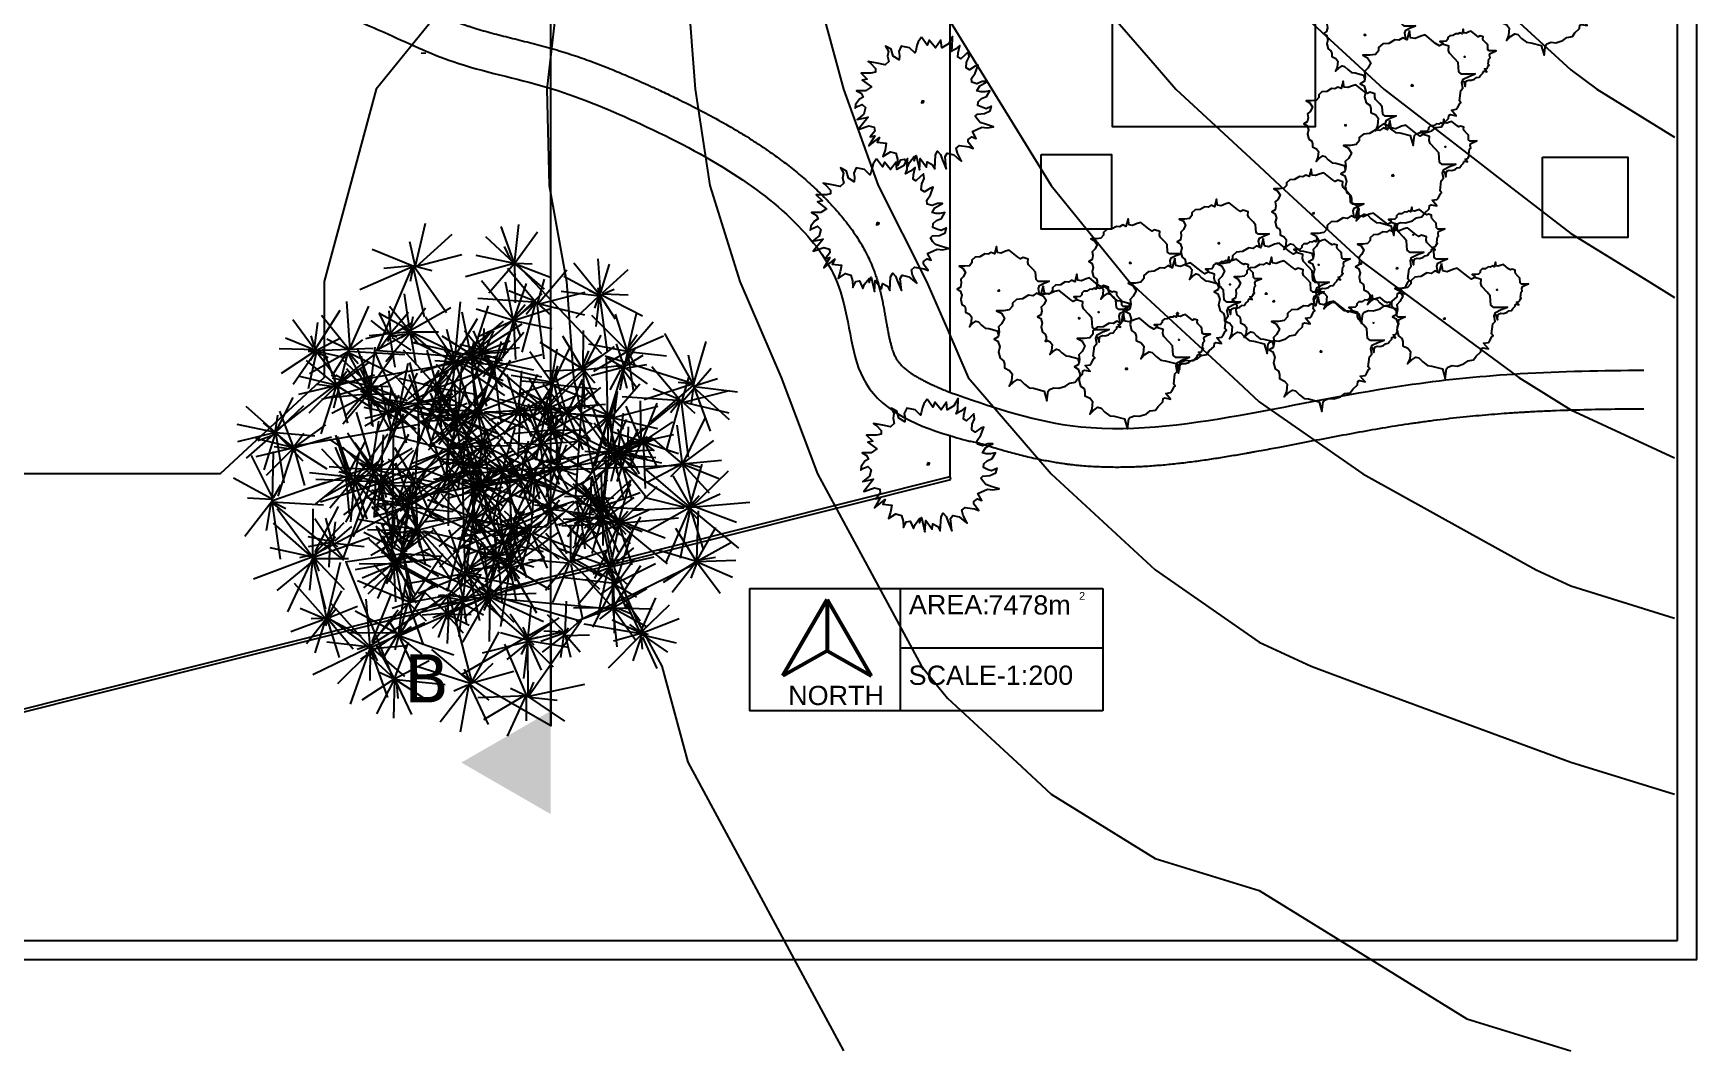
# Model space of a CAD drawing. Header units: millimetres. Extents: x 2699056 to 8562313, y 3604254 to 5198898.
# Drawn here: x 6932273 to 7018614, y 4924192 to 4977003 of the extents above; entities that cross this region are included whole.
import ezdxf

# ---------------------------------------------------------------- set-up
doc = ezdxf.new("R2010")
doc.units = ezdxf.units.MM
doc.header["$LTSCALE"] = 10
doc.header["$MEASUREMENT"] = 0
doc.linetypes.add('ACAD_ISO08W100', pattern=[36, 24, -3, 6, -3])
doc.linetypes.add('BANKLINE1', pattern=[5.5, 4, -1.5])
doc.layers.add('contour', color=254, linetype='Continuous')
doc.layers.add('zelen', color=69, linetype='Continuous')
doc.styles.get("Standard").update_dxf_attribs({"font": 'arial.ttf'})

# ---------------------------------------------------------------- blocks, each defined once
blk = doc.blocks.new('contour')
at = {"color": 9, "true_color": 0xc7c8ca}
for points in [[(459694, 78789), (464008, 74797), (465356, 73798), (469400, 71303)], [(448909, 78789), (453223, 74797), (454302, 73798), (458616, 70471), (460772, 68808), (464008, 66312), (468052, 63817), (469400, 62985)], [(439203, 78789), (442439, 75046), (443517, 73798), (447831, 69806), (448909, 68808), (453223, 64815), (454571, 63817), (458616, 60822), (461312, 58826), (464008, 57162), (469400, 54667)], [(431654, 77542), (433965, 73798), (437046, 68808), (441091, 63817), (442439, 62569), (446483, 58826), (447831, 57578), (453223, 53835), (458616, 50841), (462210, 48845), (464008, 48013), (469400, 46349)], [(424914, 78789), (426262, 73798), (428059, 68808), (430576, 63817), (431654, 61321), (432733, 58826), (437046, 53835), (442439, 48845), (447831, 45101), (450527, 43854), (453223, 42856), (458616, 40859), (464008, 38863), (469400, 37199)], [(418174, 78789), (418559, 73798), (419329, 68808), (420870, 63817), (423027, 58826), (424914, 53835), (426262, 51340), (427610, 48845), (430306, 43854), (431654, 42190), (435249, 38863), (437046, 37199), (442439, 33872), (447831, 32209), (453223, 28881), (458616, 25554), (464008, 23891)], [(411433, 78789), (410856, 73798), (410984, 68808), (411883, 63817), (412242, 58826), (413321, 53835), (414399, 48845), (415477, 46349), (416825, 43854), (418174, 38863), (420870, 33872), (423566, 28881), (426262, 23891)], [(383124, 138678), (388516, 137569), (393908, 136460), (399301, 135559), (401997, 133688), (404693, 128697), (405937, 123706), (406767, 118715), (408011, 113725), (408930, 108734), (409700, 103743), (408841, 98752), (408288, 93762), (407634, 88771), (406490, 83780), (405292, 78789), (404693, 77126), (401997, 73798), (400649, 68808), (399301, 63817), (399301, 58826), (393908, 53835), (388516, 53835), (383124, 53835)]]:
    blk.add_lwpolyline(points, dxfattribs=at)
blk = doc.blocks.new('*U16')
for points in [[(0, 1540.256), (-77.4954, 1428.4452), (-106.5784, 1341.501), (-135.636, 1217.295), (-155.0162, 1167.6126), (-280.9748, 1291.8186), (-474.7514, 1329.0804), (-532.892, 1204.8744), (-513.5118, 1105.5096), (-523.1892, 1006.1194), (-658.8506, 1093.089), (-707.2884, 1254.5568), (-842.9244, 1329.0804), (-775.1064, 1204.8744), (-794.4866, 1093.089), (-765.429, 968.8576), (-852.6272, 894.334), (-1036.701, 931.5958), (-1249.8832, 968.8576), (-1191.7426, 931.5958), (-1075.4614, 807.3898), (-1075.4614, 720.4456), (-1182.0398, 695.6044), (-1414.5768, 695.6044), (-1269.238, 558.9524), (-1385.5192, 534.1112), (-1172.3624, 372.6434), (-1307.9984, 285.6992), (-1521.1552, 285.6992), (-1414.5768, 223.5962), (-1366.139, 136.652), (-1453.3372, 86.9442), (-1540.5354, -37.2618), (-1550.2382, -124.206), (-1501.775, -86.9442), (-1385.5192, -37.2618), (-1307.9984, -111.7854), (-1346.7588, -260.8326), (-1501.775, -385.064), (-1249.8832, -335.3816), (-1482.3948, -621.0554), (-1230.503, -534.1112), (-1104.5444, -571.373), (-1094.8416, -658.3172), (-1201.42, -794.9692), (-1094.8416, -770.128), (-1230.503, -1006.1194), (-978.5858, -807.3898), (-1036.701, -919.1752), (-823.5442, -944.0164), (-852.6272, -1105.4842), (-901.065, -1254.5568), (-726.6686, -1142.746), (-600.71, -1180.0078), (-561.9496, -1316.6598), (-552.2722, -1465.707), (-484.4542, -1329.0804), (-397.2306, -1316.6598), (-319.7352, -1490.5482), (-280.9748, -1391.1834), (-174.3964, -1254.5568), (-174.3964, -1353.9216), (-125.9586, -1229.7156), (-48.4378, -1565.0718), (-29.0576, -1304.2392), (116.2812, -1502.9688), (135.6614, -1378.7628), (251.9172, -1440.8658), (310.0578, -1540.2306), (329.438, -1217.295), (377.8758, -1130.3254), (445.6938, -1204.8744), (494.157, -1341.501), (581.3552, -1540.2306), (552.2722, -1254.5568), (600.71, -1180.0078), (755.7516, -1217.295), (891.3876, -1329.0804), (939.8254, -1366.3422), (842.9498, -1180.0078), (813.8668, -1055.8018), (891.3876, -993.6988), (1114.2472, -1030.9606), (1211.1228, -1068.2224), (1094.867, -919.1752), (1094.867, -857.0722), (1182.0652, -794.9692), (1278.9408, -832.231), (1191.7426, -670.7378), (1414.6022, -571.373), (1540.5608, -583.7936), (1685.8996, -558.9524), (1521.1806, -509.27), (1375.8418, -459.5876), (1317.7012, -397.4846), (1259.5606, -310.515), (1308.0238, -260.8326), (1472.7174, -248.412), (1608.3788, -186.309), (1637.4364, -74.5236)], [(1647.1392, -74.5236), (1511.4778, -136.6266), (1433.9824, -111.7854), (1317.7012, -62.103), (1327.404, 24.8412), (1404.8994, 99.3648), (1521.1806, 149.0726), (1598.676, 285.6992), (1482.4202, 260.858), (1385.5192, 260.858), (1298.321, 285.6992), (1366.139, 397.4846), (1472.7174, 459.5876), (1540.5608, 496.8494), (1424.2796, 496.8494), (1298.321, 447.167), (1182.0652, 484.4288), (1172.3624, 571.3984), (1259.5606, 695.6044), (1327.404, 881.9134), (1259.5606, 857.0722), (1123.9246, 770.128), (1046.4038, 819.8104), (1056.1066, 956.437), (1114.2472, 1080.6684), (1094.867, 1192.4538), (1017.3462, 1117.9302), (920.4452, 1030.9606), (852.6272, 1068.2478), (862.33, 1167.6126), (901.0904, 1341.501), (794.512, 1254.5568), (678.2308, 1192.4538), (716.9912, 1291.8186), (726.6686, 1552.6766), (629.793, 1378.7628), (474.7768, 1291.8186), (455.3966, 1465.7324), (329.438, 1291.8186), (184.0992, 1465.7324), (135.6614, 1353.9216), (0, 1540.256)]]:
    blk.add_lwpolyline(points)
blk.add_lwpolyline([(9.7028, 49.6824), (0, 0), (48.4378, 12.4206), (58.1406, 37.2618)], close=True)
blk = doc.blocks.new('*U17')
for points in [[(0, 1540.256), (-77.4954, 1428.4452), (-106.5784, 1341.501), (-135.636, 1217.295), (-155.0162, 1167.6126), (-280.9748, 1291.8186), (-474.7514, 1329.0804), (-532.892, 1204.8744), (-513.5118, 1105.5096), (-523.1892, 1006.1194), (-658.8506, 1093.089), (-707.2884, 1254.5568), (-842.9244, 1329.0804), (-775.1064, 1204.8744), (-794.4866, 1093.089), (-765.429, 968.8576), (-852.6272, 894.334), (-1036.701, 931.5958), (-1249.8832, 968.8576), (-1191.7426, 931.5958), (-1075.4614, 807.3898), (-1075.4614, 720.4456), (-1182.0398, 695.6044), (-1414.5768, 695.6044), (-1269.238, 558.9524), (-1385.5192, 534.1112), (-1172.3624, 372.6434), (-1307.9984, 285.6992), (-1521.1552, 285.6992), (-1414.5768, 223.5962), (-1366.139, 136.652), (-1453.3372, 86.9442), (-1540.5354, -37.2618), (-1550.2382, -124.206), (-1501.775, -86.9442), (-1385.5192, -37.2618), (-1307.9984, -111.7854), (-1346.7588, -260.8326), (-1501.775, -385.064), (-1249.8832, -335.3816), (-1482.3948, -621.0554), (-1230.503, -534.1112), (-1104.5444, -571.373), (-1094.8416, -658.3172), (-1201.42, -794.9692), (-1094.8416, -770.128), (-1230.503, -1006.1194), (-978.5858, -807.3898), (-1036.701, -919.1752), (-823.5442, -944.0164), (-852.6272, -1105.4842), (-901.065, -1254.5568), (-726.6686, -1142.746), (-600.71, -1180.0078), (-561.9496, -1316.6598), (-552.2722, -1465.707), (-484.4542, -1329.0804), (-397.2306, -1316.6598), (-319.7352, -1490.5482), (-280.9748, -1391.1834), (-174.3964, -1254.5568), (-174.3964, -1353.9216), (-125.9586, -1229.7156), (-48.4378, -1565.0718), (-29.0576, -1304.2392), (116.2812, -1502.9688), (135.6614, -1378.7628), (251.9172, -1440.8658), (310.0578, -1540.2306), (329.438, -1217.295), (377.8758, -1130.3254), (445.6938, -1204.8744), (494.157, -1341.501), (581.3552, -1540.2306), (552.2722, -1254.5568), (600.71, -1180.0078), (755.7516, -1217.295), (891.3876, -1329.0804), (939.8254, -1366.3422), (842.9498, -1180.0078), (813.8668, -1055.8018), (891.3876, -993.6988), (1114.2472, -1030.9606), (1211.1228, -1068.2224), (1094.867, -919.1752), (1094.867, -857.0722), (1182.0652, -794.9692), (1278.9408, -832.231), (1191.7426, -670.7378), (1414.6022, -571.373), (1540.5608, -583.7936), (1685.8996, -558.9524), (1521.1806, -509.27), (1375.8418, -459.5876), (1317.7012, -397.4846), (1259.5606, -310.515), (1308.0238, -260.8326), (1472.7174, -248.412), (1608.3788, -186.309), (1637.4364, -74.5236)], [(1647.1392, -74.5236), (1511.4778, -136.6266), (1433.9824, -111.7854), (1317.7012, -62.103), (1327.404, 24.8412), (1404.8994, 99.3648), (1521.1806, 149.0726), (1598.676, 285.6992), (1482.4202, 260.858), (1385.5192, 260.858), (1298.321, 285.6992), (1366.139, 397.4846), (1472.7174, 459.5876), (1540.5608, 496.8494), (1424.2796, 496.8494), (1298.321, 447.167), (1182.0652, 484.4288), (1172.3624, 571.3984), (1259.5606, 695.6044), (1327.404, 881.9134), (1259.5606, 857.0722), (1123.9246, 770.128), (1046.4038, 819.8104), (1056.1066, 956.437), (1114.2472, 1080.6684), (1094.867, 1192.4538), (1017.3462, 1117.9302), (920.4452, 1030.9606), (852.6272, 1068.2478), (862.33, 1167.6126), (901.0904, 1341.501), (794.512, 1254.5568), (678.2308, 1192.4538), (716.9912, 1291.8186), (726.6686, 1552.6766), (629.793, 1378.7628), (474.7768, 1291.8186), (455.3966, 1465.7324), (329.438, 1291.8186), (184.0992, 1465.7324), (135.6614, 1353.9216), (0, 1540.256)]]:
    blk.add_lwpolyline(points)
blk.add_lwpolyline([(9.7028, 49.6824), (0, 0), (48.4378, 12.4206), (58.1406, 37.2618)], close=True)
blk = doc.blocks.new('*U23')
for points in [[(0, 1540.256), (-77.4954, 1428.4452), (-106.5784, 1341.501), (-135.636, 1217.295), (-155.0162, 1167.6126), (-280.9748, 1291.8186), (-474.7514, 1329.0804), (-532.892, 1204.8744), (-513.5118, 1105.5096), (-523.1892, 1006.1194), (-658.8506, 1093.089), (-707.2884, 1254.5568), (-842.9244, 1329.0804), (-775.1064, 1204.8744), (-794.4866, 1093.089), (-765.429, 968.8576), (-852.6272, 894.334), (-1036.701, 931.5958), (-1249.8832, 968.8576), (-1191.7426, 931.5958), (-1075.4614, 807.3898), (-1075.4614, 720.4456), (-1182.0398, 695.6044), (-1414.5768, 695.6044), (-1269.238, 558.9524), (-1385.5192, 534.1112), (-1172.3624, 372.6434), (-1307.9984, 285.6992), (-1521.1552, 285.6992), (-1414.5768, 223.5962), (-1366.139, 136.652), (-1453.3372, 86.9442), (-1540.5354, -37.2618), (-1550.2382, -124.206), (-1501.775, -86.9442), (-1385.5192, -37.2618), (-1307.9984, -111.7854), (-1346.7588, -260.8326), (-1501.775, -385.064), (-1249.8832, -335.3816), (-1482.3948, -621.0554), (-1230.503, -534.1112), (-1104.5444, -571.373), (-1094.8416, -658.3172), (-1201.42, -794.9692), (-1094.8416, -770.128), (-1230.503, -1006.1194), (-978.5858, -807.3898), (-1036.701, -919.1752), (-823.5442, -944.0164), (-852.6272, -1105.4842), (-901.065, -1254.5568), (-726.6686, -1142.746), (-600.71, -1180.0078), (-561.9496, -1316.6598), (-552.2722, -1465.707), (-484.4542, -1329.0804), (-397.2306, -1316.6598), (-319.7352, -1490.5482), (-280.9748, -1391.1834), (-174.3964, -1254.5568), (-174.3964, -1353.9216), (-125.9586, -1229.7156), (-48.4378, -1565.0718), (-29.0576, -1304.2392), (116.2812, -1502.9688), (135.6614, -1378.7628), (251.9172, -1440.8658), (310.0578, -1540.2306), (329.438, -1217.295), (377.8758, -1130.3254), (445.6938, -1204.8744), (494.157, -1341.501), (581.3552, -1540.2306), (552.2722, -1254.5568), (600.71, -1180.0078), (755.7516, -1217.295), (891.3876, -1329.0804), (939.8254, -1366.3422), (842.9498, -1180.0078), (813.8668, -1055.8018), (891.3876, -993.6988), (1114.2472, -1030.9606), (1211.1228, -1068.2224), (1094.867, -919.1752), (1094.867, -857.0722), (1182.0652, -794.9692), (1278.9408, -832.231), (1191.7426, -670.7378), (1414.6022, -571.373), (1540.5608, -583.7936), (1685.8996, -558.9524), (1521.1806, -509.27), (1375.8418, -459.5876), (1317.7012, -397.4846), (1259.5606, -310.515), (1308.0238, -260.8326), (1472.7174, -248.412), (1608.3788, -186.309), (1637.4364, -74.5236)], [(1647.1392, -74.5236), (1511.4778, -136.6266), (1433.9824, -111.7854), (1317.7012, -62.103), (1327.404, 24.8412), (1404.8994, 99.3648), (1521.1806, 149.0726), (1598.676, 285.6992), (1482.4202, 260.858), (1385.5192, 260.858), (1298.321, 285.6992), (1366.139, 397.4846), (1472.7174, 459.5876), (1540.5608, 496.8494), (1424.2796, 496.8494), (1298.321, 447.167), (1182.0652, 484.4288), (1172.3624, 571.3984), (1259.5606, 695.6044), (1327.404, 881.9134), (1259.5606, 857.0722), (1123.9246, 770.128), (1046.4038, 819.8104), (1056.1066, 956.437), (1114.2472, 1080.6684), (1094.867, 1192.4538), (1017.3462, 1117.9302), (920.4452, 1030.9606), (852.6272, 1068.2478), (862.33, 1167.6126), (901.0904, 1341.501), (794.512, 1254.5568), (678.2308, 1192.4538), (716.9912, 1291.8186), (726.6686, 1552.6766), (629.793, 1378.7628), (474.7768, 1291.8186), (455.3966, 1465.7324), (329.438, 1291.8186), (184.0992, 1465.7324), (135.6614, 1353.9216), (0, 1540.256)]]:
    blk.add_lwpolyline(points)
blk.add_lwpolyline([(9.7028, 49.6824), (0, 0), (48.4378, 12.4206), (58.1406, 37.2618)], close=True)
blk = doc.blocks.new('z_96')
at = {"color": 86, "linetype": 'Continuous'}
for p, q in [((-279.3, 139.9), (-326.8, 270.9)), ((-279.8, 149.9), (-254.2, 304.5)), ((-277.5, 143.8), (-209, 319.2)), ((-2.3, 183.5), (-55.4, 292.1)), ((0.6, 181.7), (29.5, 299.6)), ((5.7, 184.9), (91.8, 284.8)), ((-282.5, 143.4), (-440.4, 263.7)), ((-276.5, 141.1), (-146.8, 221.3)), ((-9.6, 182.8), (-129.6, 222.9)), ((1.7, 182.4), (-92.5, 262.1)), ((3.6, 188.7), (58.7, 265.3)), ((395.6, 94.6), (438.6, 246.5)), ((-292.1, 134.2), (-430.8, 180.4)), ((-280.1, 150.3), (-304, 174)), ((-5.7, 186.4), (-99.8, 114.3)), ((-4.6, 181.6), (-86.6, 72.3)), ((-0.6, 184.6), (125.7, 194.4)), ((1.5, 182.8), (69.9, 77.5)), ((9.8, 182.3), (88, 114.6)), ((393.4, 89.6), (354, 209.2)), ((393.4, 89.6), (479.1, 181.8)), ((-283.2, 138.5), (-471.2, 114.9)), ((-279.1, 142.3), (-397.9, 16.9)), ((-285.6, 136.6), (-375, 92.2)), ((-277.6, 139.7), (-313.4, -1.1)), ((-279.1, 135.4), (-307.4, 99.5)), ((-278.4, 130.6), (-221.9, 40)), ((-277.5, 137.2), (-129.1, 19.3)), ((-263.2, 140.3), (-131, 113.5)), ((-260.4, 142.3), (-97.9, 156.1)), ((393.4, 89.6), (284.7, 153.1)), ((393.4, 89.6), (514.5, 123.6)), ((-71.7, -35.5), (-42.1, 65.4)), ((393.4, 89.6), (273.9, 50.1)), ((393.4, 89.6), (293.9, 12.5)), ((391.3, 83.5), (363.2, 41.9)), ((393.4, 89.6), (493.5, 13.4)), ((393.4, 89.6), (516.7, 64.5)), ((393.4, 89.6), (442.6, -26.2)), ((409.2, 93.4), (456.4, 89)), ((-74.7, -24.6), (-111.9, 37.5)), ((164.1, -89.9), (142.7, 11.7)), ((163.4, -89), (238.9, 7.6)), ((-237.5, -199.4), (-267, -22)), ((-234, -202.3), (-196.3, -40.6)), ((-75, -39.2), (-157.1, -75.4)), ((-74, -33), (-152.4, -40.5)), ((-65.2, -32.9), (-135.5, -11.4)), ((-76.2, -35.8), (-103.5, -105.8)), ((-80, -28.7), (-89.9, -20)), ((-72.5, -35.1), (-71.9, -112)), ((-70.4, -41.1), (3.7, -57.1)), ((-69.9, -39.6), (-38.4, -102.6)), ((-68.1, -28.4), (-55.8, -19.3)), ((159.3, -86.3), (85.5, -28.7)), ((167, -88.4), (276, -24.7)), ((167.1, -94.6), (37.3, -175)), ((161.1, -92.4), (74, -95.2)), ((163.6, -101.8), (119, -170.9)), ((163.4, -86.5), (137.7, -55.7)), ((164.5, -93.4), (157.3, -141.4)), ((160.4, -93), (267.6, -148.2)), ((164.2, -92.2), (234.3, -170.2)), ((165.3, -92), (295.7, -74)), ((166.9, -90.5), (187.1, -100.1)), ((167, -104.1), (188, -212.9)), ((168.3, -88.4), (194, -71.5)), ((-237.4, -199.3), (-392.1, -169)), ((-242.3, -196.3), (-391.5, -241.3)), ((-242.2, -199.4), (-329.5, -310.3)), ((-246.4, -194), (-283.1, -163.8)), ((-241, -201.7), (-259.1, -277.3)), ((-242.2, -201.7), (-47.9, -207.3)), ((-236.2, -200.9), (-139.2, -306.8)), ((-231, -196), (-205.2, -161.9)), ((-230.8, -205.8), (-146.5, -236))]:
    blk.add_line(p, q, dxfattribs=at)
at = {"color": 251, "linetype": 'Continuous'}
for p, q in [((-4.6, -3.2), (0.8, 176.4)), ((-17.8, -5.6), (-274.7, 141.8)), ((0, 0), (389.1, 84.4)), ((-10.4, -6), (-235.7, -205.3)), ((-16, -6.1), (-74.7, -37.4)), ((-5, -18.9), (163.8, -91.6))]:
    blk.add_line(p, q, dxfattribs=at)
blk = doc.blocks.new('сосна 1')
for p, rotation in [((317.7, 388.3), 121.1570021628385), ((-412.6, 386.5), 205.4822314301707), ((-117.1, 122.3), 55.05972244949476), ((-351.5, 121.7), 257.3134436407499), ((-136.5, 361.1), 177.7388340989747), ((-143.1, -5.5), 121.1570021628385), ((285.8, 9.1), 60.73020616460848), ((-343.1, -101.5), 57.88453704712605), ((-274, 161.3), 177.7388340989747), ((234.4, -65.1), 73.86762904044271), ((173.8, 17), 349.7944254651076), ((326.9, 45.9), 177.7388340989747), ((98.1, -4.6), 177.7388340989747), ((-502.4, -282.3), 279.7984529833926), ((-175.3, -367), 63.19571700542104), ((-48.9, -393.6), 342.5348703671633), ((260.9, -458.6), 13.7229345296671)]:
    blk.add_blockref('z_96', p, dxfattribs=dict(rotation=rotation))
blk = doc.blocks.new('Clump of Trees or Bushes - plan')
for points in [[(-10.993, 56.487), (-9.228, 58.426), (-10.144, 63.512), (-8.923, 67.033), (-3.43, 69.772), (2.673, 72.119), (-2.82, 71.728), (-10.449, 71.728), (-13.195, 74.075), (-13.806, 83.073), (-16.857, 86.594), (-22.045, 92.071), (-22.961, 94.81), (-22.656, 98.722), (-28.759, 100.678), (-31.811, 99.113), (-35.472, 101.461), (-45.543, 109.676), (-49.815, 108.503), (-55.308, 106.155), (-59.58, 106.938), (-60.801, 113.98), (-63.242, 104.982), (-67.209, 106.938), (-70.872, 104.59), (-74.839, 104.982), (-80.637, 101.461), (-86.435, 101.069), (-90.402, 97.548), (-90.402, 94.419), (-93.454, 90.898), (-98.947, 90.115), (-105.66, 90.115), (-101.083, 87.768), (-98.031, 82.682), (-100.778, 77.596), (-103.829, 74.466), (-103.219, 69.772), (-104.134, 65.077), (-108.102, 62.73), (-104.439, 60.774), (-102.609, 55.297), (-103.829, 50.211), (-102.303, 44.342), (-98.947, 41.995), (-98.031, 38.865), (-98.031, 34.953), (-93.148, 32.606), (-90.707, 29.476), (-91.317, 22.434), (-93.454, 17.348), (-89.487, 21.26), (-85.519, 23.999), (-82.468, 23.216), (-78.806, 19.304), (-74.228, 15.783), (-69.956, 15.392), (-59.886, 12.653), (-58.254, 7.074)], [(59.448, 5.262), (60.936, 4.858), (62.652, -1.011), (63.415, 4.858), (64.178, 5.836), (66.848, 6.814), (69.709, 6.569), (73.905, 7.792), (76.385, 9.748), (79.627, 10.237), (81.153, 12.438), (84.014, 15.127), (84.205, 17.084), (85.158, 17.573), (88.591, 16.839), (85.73, 20.262), (88.591, 20.751), (89.545, 21.974), (90.689, 24.174), (91.452, 24.663), (90.499, 25.886), (91.261, 31.999), (92.596, 33.466), (92.024, 36.645), (92.787, 38.845), (96.22, 40.557), (100.035, 42.024), (96.602, 41.779), (91.834, 41.779), (90.117, 43.246), (89.736, 48.871), (87.828, 51.071), (84.586, 54.494), (84.014, 56.206), (84.205, 58.651), (80.39, 59.873), (78.483, 58.895), (76.194, 60.362), (69.9, 65.497), (67.23, 64.764), (63.797, 63.297), (61.126, 63.786), (60.364, 68.187), (58.838, 62.563), (56.358, 63.786), (54.07, 62.319), (51.59, 62.563), (47.966, 60.362), (44.343, 60.118), (41.863, 57.917), (41.863, 55.961), (39.956, 53.761), (36.523, 53.272), (32.327, 53.272), (35.187, 51.805), (36.641, 49.381)]]:
    blk.add_lwpolyline(points)
for points in [[(-4.577, 66.508), (-7.629, 55.261), (-12.588, 57.706), (-17.166, 54.772), (-22.125, 55.261), (-29.372, 50.86), (-36.62, 50.371), (-41.579, 45.969), (-41.579, 42.057), (-45.393, 37.656), (-52.259, 36.678), (-60.651, 36.678), (-54.93, 33.743), (-51.115, 27.386), (-54.548, 21.029), (-58.363, 17.116), (-57.6, 11.248), (-58.744, 5.38), (-63.703, 2.446), (-59.126, 0), (-56.837, -6.846), (-58.363, -13.203), (-56.455, -20.539), (-52.259, -23.473), (-51.115, -27.385), (-51.115, -32.275), (-45.012, -35.21), (-41.96, -39.122), (-42.723, -47.924), (-45.393, -54.282), (-40.434, -49.391), (-35.475, -45.968), (-31.661, -46.946), (-27.083, -51.837), (-21.362, -56.238), (-16.021, -56.727), (-3.433, -60.15), (0, -71.887), (1.526, -60.15), (3.052, -58.194), (8.392, -56.238), (14.114, -56.727), (22.506, -54.282), (27.465, -50.369), (33.949, -49.391), (37.001, -44.99), (42.723, -39.611), (43.104, -35.699), (45.012, -34.721), (51.878, -36.188), (46.156, -29.341), (51.878, -28.363), (53.785, -25.918), (56.074, -21.517), (57.6, -20.539), (55.692, -18.094), (57.218, -5.868), (59.888, -2.934), (58.744, 3.424), (60.27, 7.825), (67.136, 11.248), (74.765, 14.182), (67.899, 13.693), (58.363, 13.693), (54.93, 16.627), (54.167, 27.875), (50.352, 32.276), (43.867, 39.123), (42.723, 42.546), (43.104, 47.436), (35.475, 49.882), (31.661, 47.925), (27.083, 50.86), (14.495, 61.129), (9.155, 59.662), (2.289, 56.728), (-3.052, 57.706)], [(-58.055, 61.947), (-58.97, 60.774), (-57.139, 60.774)], [(62.08, 35.667), (61.508, 34.933), (62.652, 34.933)], [(-1.144, 1.468), (-2.289, 0), (0, 0)]]:
    blk.add_lwpolyline(points, close=True)

msp = doc.modelspace()

# ---------------------------------------------------------------- hatches: boundary and pattern name
at = {"true_color": 0x000000}
h = msp.add_hatch(color=18, dxfattribs=at)
h.dxf.hatch_style = 1
h.paths.add_polyline_path([(6959131, 4936472), (6959131, 4941826), (6954493, 4939149)])
h.paths.add_polyline_path([(6959131, 5048007), (6954493, 5045330), (6959131, 5042653)])

# ---------------------------------------------------------------- linework, layer by layer
for p, q in [((7018614, 4928920), (7018614, 5051880)), ((7017614, 4929920), (7017614, 5050901)), ((6979858, 4958364), (6979858, 4998122)), ((6979858, 4953994), (6979858, 4956121)), ((6895750, 4932891), (6979858, 4953994)), ((6895786, 4932745), (6979894, 4953848)), ((6979894, 4953848), (6979858, 4953994)), ((6969452, 4948191), (6969452, 4941835)), ((6969452, 4948191), (6987782, 4948191)), ((6977288, 4941835), (6977288, 4948191)), ((6987782, 4948191), (6987782, 4941835)), ((6977288, 4945110), (6987782, 4945110)), ((6987782, 4941835), (6969452, 4941835)), ((6854543, 4929920), (6993922, 4929920)), ((6993922, 4929920), (7017614, 4929920)), ((6854543, 4928920), (6993922, 4928920)), ((6993922, 4928920), (7018614, 4928920))]:
    msp.add_line(p, q)
at = {"linetype": 'ACAD_ISO08W100', "ltscale": 250}
msp.add_line((6959130, 4941054), (6959130, 5048003), dxfattribs=at)
at = {"lineweight": 53}
for p, q in [((6971180, 4943645), (6973473, 4947617)), ((6973473, 4947617), (6975766, 4943645)), ((6973473, 4947617), (6973473, 4944942)), ((6973473, 4944942), (6971180, 4943645)), ((6973473, 4944942), (6975766, 4943645))]:
    msp.add_line(p, q, dxfattribs=at)
for points in [[(6988291, 4979264), (6998810, 4979264), (6998810, 4972151), (6988291, 4972151)], [(6984595, 4970717), (6988240, 4970717), (6988240, 4966829), (6984595, 4966829)], [(7010610, 4970573), (7015038, 4970573), (7015038, 4966402), (7010610, 4966402)], [(6954499, 4943728), (6959136, 4946406), (6959136, 4941051)]]:
    msp.add_lwpolyline(points, close=True)
at = {"color": 252, "lineweight": 18, "true_color": 0x939598}
msp.add_polyline3d([(6952403, 4975978, 403333272), (6952645, 4975978, 403333272), (6952645, 4975978, 403333272), (6952645, 4975978, 403333272), (6952645, 4975978, 403333272), (6952645, 4975978, 403333272), (6952645, 4975978, 403333272), (6952645, 4975978, 403333272), (6952403, 4975978, 403333272)], dxfattribs=at)
for points, knots in [([(6902342, 5011519), (6902762, 5010779), (6902778, 5010722), (6902824, 5010551), (6902855, 5010437), (6902929, 5010156), (6902973, 5009990), (6903060, 5009652), (6903103, 5009481), (6903187, 5009135), (6903228, 5008959), (6903269, 5008772), (6903271, 5008763), (6903274, 5008750), (6903275, 5008746), (6903278, 5008733), (6903280, 5008724), (6903286, 5008698), (6903289, 5008681), (6903301, 5008629), (6903308, 5008596), (6903327, 5008507), (6903338, 5008454), (6903360, 5008351), (6903371, 5008301), (6903393, 5008205), (6903403, 5008159), (6903424, 5008071), (6903434, 5008029), (6903454, 5007949), (6903465, 5007910), (6903485, 5007838), (6903495, 5007804), (6903515, 5007740), (6903525, 5007710), (6903545, 5007654), (6903554, 5007627), (6903566, 5007598), (6903568, 5007592), (6903571, 5007586), (6903572, 5007584), (6903573, 5007581), (6903573, 5007580), (6903575, 5007576), (6903576, 5007573), (6903580, 5007565), (6903582, 5007559), (6903590, 5007542), (6903595, 5007530), (6903610, 5007496), (6903622, 5007473), (6903650, 5007417), (6903669, 5007383), (6903708, 5007316), (6903729, 5007283), (6903773, 5007217), (6903796, 5007184), (6903844, 5007119), (6903870, 5007086), (6903922, 5007023), (6903949, 5006992), (6904005, 5006932), (6904034, 5006902), (6904070, 5006867), (6904077, 5006861), (6904086, 5006853), (6904087, 5006851), (6904091, 5006847), (6904093, 5006846), (6904099, 5006840), (6904103, 5006837), (6904114, 5006826), (6904122, 5006819), (6904146, 5006797), (6904162, 5006783), (6904207, 5006745), (6904235, 5006722), (6904295, 5006674), (6904327, 5006650), (6904392, 5006601), (6904427, 5006576), (6904499, 5006525), (6904536, 5006500), (6904614, 5006448), (6904654, 5006422), (6904738, 5006368), (6904781, 5006341), (6904870, 5006286), (6904915, 5006258), (6905010, 5006202), (6905058, 5006173), (6905158, 5006114), (6905209, 5006084), (6905286, 5006038), (6905311, 5006023), (6905359, 5005995), (6905381, 5005983), (6905409, 5005966), (6905414, 5005963), (6905425, 5005957), (6905430, 5005953), (6905447, 5005944), (6905458, 5005937), (6905491, 5005918), (6905513, 5005905), (6905579, 5005866), (6905623, 5005840), (6905755, 5005761), (6905843, 5005709), (6906096, 5005556), (6906262, 5005454), (6906594, 5005247), (6906760, 5005141), (6906965, 5005007), (6907003, 5004981), (6907119, 5004905), (6907196, 5004853), (6907293, 5004787), (6907314, 5004773), (6907348, 5004749), (6907362, 5004740), (6907388, 5004721), (6907402, 5004712), (6907442, 5004684), (6907469, 5004666), (6907549, 5004610), (6907602, 5004572), (6907761, 5004459), (6907866, 5004383), (6908179, 5004152), (6908384, 5003995), (6908788, 5003676), (6908987, 5003514), (6909379, 5003185), (6909572, 5003019), (6909817, 5002802), (6909872, 5002753), (6909957, 5002678), (6909986, 5002651), (6910028, 5002613), (6910041, 5002601), (6910068, 5002577), (6910081, 5002565), (6910120, 5002529), (6910147, 5002505), (6910225, 5002434), (6910277, 5002386), (6910431, 5002244), (6910532, 5002149), (6910732, 5001961), (6910831, 5001868), (6911027, 5001683), (6911123, 5001592), (6911315, 5001411), (6911410, 5001322), (6911598, 5001146), (6911692, 5001059), (6911878, 5000888), (6911970, 5000804), (6912085, 5000702), (6912107, 5000682), (6912143, 5000650), (6912157, 5000637), (6912183, 5000615), (6912194, 5000605), (6912212, 5000589), (6912219, 5000583), (6912232, 5000572), (6912238, 5000567), (6912249, 5000556), (6912255, 5000551), (6912272, 5000536), (6912284, 5000526), (6912319, 5000496), (6912342, 5000476), (6912413, 5000415), (6912460, 5000374), (6912602, 5000253), (6912699, 5000173), (6912934, 4999978), (6913075, 4999863), (6913360, 4999634), (6913505, 4999519), (6913799, 4999287), (6913947, 4999171), (6914248, 4998935), (6914399, 4998816), (6914705, 4998575), (6914858, 4998453), (6915168, 4998205), (6915323, 4998079), (6915508, 4997926), (6915538, 4997901), (6915577, 4997868), (6915587, 4997860), (6915605, 4997846), (6915613, 4997839), (6915629, 4997825), (6915637, 4997819), (6915661, 4997799), (6915677, 4997785), (6915725, 4997745), (6915757, 4997718), (6915852, 4997637), (6915915, 4997584), (6916115, 4997413), (6916251, 4997295), (6916518, 4997063), (6916650, 4996947), (6916911, 4996719), (6917040, 4996606), (6917296, 4996383), (6917423, 4996273), (6917675, 4996058), (6917800, 4995952), (6918049, 4995745), (6918172, 4995644), (6918419, 4995447), (6918542, 4995352), (6918685, 4995243), (6918705, 4995228), (6918746, 4995197), (6918767, 4995182), (6918828, 4995136), (6918870, 4995106), (6918995, 4995015), (6919079, 4994954), (6919316, 4994787), (6919470, 4994681), (6919785, 4994471), (6919945, 4994366), (6920270, 4994158), (6920435, 4994055), (6920770, 4993847), (6920939, 4993743), (6921282, 4993535), (6921455, 4993431), (6921804, 4993220), (6921980, 4993114), (6922210, 4992975), (6922263, 4992943), (6922351, 4992890), (6922386, 4992869), (6922437, 4992838), (6922453, 4992828), (6922484, 4992809), (6922500, 4992799), (6922548, 4992770), (6922579, 4992751), (6922674, 4992693), (6922737, 4992655), (6922925, 4992539), (6923051, 4992462), (6923425, 4992229), (6923674, 4992074), (6924282, 4991693), (6924640, 4991466), (6925353, 4991015), (6925708, 4990791), (6926107, 4990539), (6926152, 4990511), (6926242, 4990454), (6926287, 4990426), (6926422, 4990341), (6926512, 4990284), (6926782, 4990115), (6926962, 4990004), (6927452, 4989701), (6927762, 4989511), (6928380, 4989140), (6928690, 4988958), (6929309, 4988602), (6929618, 4988428), (6929957, 4988245), (6929985, 4988229), (6930038, 4988201), (6930063, 4988187), (6930114, 4988160), (6930139, 4988146), (6930215, 4988106), (6930266, 4988079), (6930418, 4987998), (6930520, 4987945), (6930828, 4987786), (6931034, 4987681), (6931528, 4987434), (6931817, 4987292), (6932399, 4987011), (6932693, 4986872), (6933037, 4986710), (6933084, 4986687), (6933227, 4986620), (6933322, 4986575), (6933475, 4986504), (6933532, 4986477), (6933619, 4986436), (6933649, 4986422), (6933689, 4986403), (6933700, 4986398), (6933721, 4986389), (6933732, 4986384), (6933763, 4986369), (6933784, 4986359), (6933848, 4986329), (6933890, 4986310), (6934015, 4986251), (6934099, 4986212), (6934341, 4986100), (6934499, 4986028), (6934812, 4985886), (6934967, 4985817), (6935275, 4985683), (6935428, 4985619), (6935731, 4985494), (6935882, 4985435), (6936181, 4985321), (6936330, 4985267), (6936626, 4985166), (6936772, 4985118), (6936947, 4985066), (6936974, 4985058), (6937058, 4985033), (6937113, 4985017), (6937174, 4985001), (6937179, 4984999), (6937189, 4984997), (6937194, 4984995), (6937210, 4984991), (6937220, 4984988), (6937251, 4984980), (6937272, 4984974), (6937335, 4984958), (6937377, 4984947), (6937507, 4984914), (6937597, 4984892), (6937780, 4984849), (6937874, 4984828), (6938065, 4984786), (6938162, 4984764), (6938361, 4984721), (6938462, 4984700), (6938667, 4984655), (6938772, 4984632), (6938984, 4984585), (6939092, 4984561), (6939310, 4984510), (6939421, 4984483), (6939646, 4984427), (6939759, 4984397), (6939989, 4984334), (6940105, 4984301), (6940340, 4984229), (6940459, 4984191), (6940698, 4984109), (6940818, 4984066), (6940946, 4984016), (6940953, 4984014), (6940966, 4984008), (6940973, 4984006), (6940993, 4983998), (6941007, 4983992), (6941047, 4983976), (6941074, 4983966), (6941153, 4983933), (6941206, 4983911), (6941369, 4983841), (6941477, 4983793), (6941690, 4983693), (6941794, 4983642), (6941999, 4983538), (6942099, 4983485), (6942297, 4983379), (6942394, 4983325), (6942585, 4983217), (6942678, 4983163), (6942863, 4983054), (6942954, 4983000), (6943132, 4982892), (6943220, 4982838), (6943394, 4982731), (6943479, 4982678), (6943648, 4982573), (6943731, 4982521), (6943895, 4982419), (6943976, 4982369), (6944135, 4982270), (6944214, 4982222), (6944311, 4982163), (6944330, 4982152), (6944363, 4982132), (6944378, 4982123), (6944404, 4982107), (6944416, 4982100), (6944435, 4982089), (6944441, 4982085), (6944456, 4982076), (6944464, 4982072), (6944479, 4982063), (6944487, 4982058), (6944510, 4982044), (6944525, 4982035), (6944571, 4982008), (6944602, 4981990), (6944695, 4981936), (6944757, 4981900), (6944944, 4981794), (6945070, 4981724), (6945416, 4981535), (6945639, 4981419), (6946090, 4981189), (6946319, 4981077), (6946780, 4980856), (6947014, 4980747), (6947486, 4980531), (6947724, 4980425), (6948062, 4980276), (6948159, 4980233), (6948323, 4980162), (6948389, 4980133), (6948512, 4980080), (6948569, 4980056), (6948683, 4980007), (6948739, 4979982), (6948911, 4979909), (6949025, 4979860), (6949389, 4979704), (6949640, 4979598), (6950145, 4979382), (6950399, 4979273), (6950700, 4979142), (6950745, 4979123), (6950880, 4979064), (6950970, 4979024), (6951105, 4978965), (6951150, 4978945), (6951223, 4978913), (6951251, 4978900), (6951292, 4978882), (6951305, 4978876), (6951331, 4978865), (6951344, 4978859), (6951383, 4978841), (6951409, 4978830), (6951487, 4978795), (6951539, 4978772), (6951693, 4978702), (6951796, 4978656), (6952061, 4978536), (6952222, 4978462), (6952542, 4978317), (6952701, 4978246), (6953015, 4978107), (6953170, 4978039), (6953479, 4977906), (6953632, 4977842), (6953935, 4977718), (6954085, 4977658), (6954384, 4977544), (6954532, 4977490), (6954689, 4977435), (6954699, 4977432), (6954716, 4977425), (6954724, 4977423), (6954739, 4977417), (6954747, 4977415), (6954771, 4977407), (6954786, 4977402), (6954833, 4977386), (6954864, 4977375), (6954958, 4977344), (6955022, 4977323), (6955229, 4977257), (6955375, 4977213), (6955672, 4977126), (6955823, 4977084), (6956128, 4977001), (6956283, 4976960), (6956596, 4976878), (6956755, 4976838), (6957077, 4976758), (6957239, 4976717), (6957568, 4976636), (6957734, 4976594), (6958069, 4976510), (6958238, 4976467), (6958579, 4976378), (6958751, 4976333), (6959097, 4976238), (6959272, 4976188), (6959468, 4976130), (6959488, 4976124), (6959530, 4976112), (6959550, 4976106), (6959612, 4976087), (6959653, 4976075), (6959775, 4976038), (6959857, 4976012), (6960101, 4975935), (6960263, 4975882), (6960730, 4975725), (6961033, 4975617), (6961633, 4975394), (6961929, 4975278), (6962518, 4975041), (6962809, 4974920), (6963386, 4974673), (6963672, 4974547), (6964038, 4974383), (6964120, 4974346), (6964248, 4974288), (6964294, 4974267), (6964356, 4974239), (6964371, 4974231), (6964403, 4974217), (6964419, 4974210), (6964466, 4974188), (6964497, 4974174), (6964591, 4974131), (6964654, 4974102), (6964842, 4974015), (6964968, 4973956), (6965344, 4973779), (6965595, 4973658), (6966201, 4973362), (6966556, 4973183), (6967262, 4972815), (6967615, 4972625), (6968316, 4972231), (6968664, 4972028), (6969108, 4971758), (6969205, 4971698), (6969338, 4971615), (6969373, 4971593), (6969451, 4971544), (6969493, 4971517), (6969578, 4971463), (6969621, 4971435), (6969748, 4971354), (6969832, 4971298), (6970085, 4971131), (6970253, 4971018), (6970661, 4970735), (6970899, 4970564), (6971371, 4970210), (6971604, 4970028), (6972066, 4969651), (6972294, 4969457), (6972743, 4969056), (6972964, 4968849), (6973224, 4968592), (6973268, 4968549), (6973341, 4968475), (6973372, 4968444), (6973416, 4968399), (6973430, 4968385), (6973457, 4968357), (6973471, 4968343), (6973512, 4968300), (6973539, 4968271), (6973621, 4968185), (6973676, 4968127), (6973841, 4967948), (6973952, 4967824), (6974170, 4967571), (6974278, 4967442), (6974490, 4967176), (6974594, 4967039), (6974798, 4966759), (6974897, 4966615), (6975072, 4966348), (6975148, 4966226), (6975296, 4965978), (6975368, 4965850), (6975507, 4965591), (6975573, 4965458), (6975701, 4965188), (6975761, 4965050), (6975830, 4964882), (6975841, 4964854), (6975874, 4964770), (6975896, 4964714), (6975926, 4964633), (6975935, 4964608), (6975947, 4964574), (6975951, 4964565), (6975958, 4964545), (6975961, 4964535), (6975968, 4964516), (6975971, 4964506), (6975982, 4964476), (6975988, 4964457), (6976008, 4964398), (6976021, 4964359), (6976059, 4964242), (6976083, 4964164), (6976128, 4964010), (6976149, 4963934), (6976190, 4963782), (6976209, 4963707), (6976253, 4963530), (6976276, 4963429), (6976321, 4963228), (6976341, 4963130), (6976381, 4962935), (6976399, 4962839), (6976435, 4962650), (6976452, 4962557), (6976484, 4962374), (6976500, 4962285), (6976531, 4962109), (6976546, 4962023), (6976576, 4961854), (6976591, 4961772), (6976620, 4961611), (6976635, 4961533), (6976664, 4961381), (6976679, 4961307), (6976710, 4961164), (6976725, 4961095), (6976756, 4960963), (6976772, 4960899), (6976805, 4960778), (6976821, 4960719), (6976852, 4960620), (6976865, 4960577), (6976893, 4960495), (6976907, 4960456), (6976935, 4960383), (6976949, 4960348), (6976977, 4960283), (6976991, 4960252), (6977017, 4960200), (6977028, 4960178), (6977042, 4960152), (6977045, 4960147), (6977054, 4960131), (6977059, 4960122), (6977066, 4960110), (6977067, 4960109), (6977068, 4960106), (6977069, 4960104), (6977072, 4960100), (6977074, 4960097), (6977079, 4960088), (6977083, 4960082), (6977094, 4960064), (6977102, 4960052), (6977124, 4960018), (6977140, 4959996), (6977173, 4959951), (6977190, 4959929), (6977227, 4959884), (6977247, 4959861), (6977288, 4959815), (6977310, 4959791), (6977356, 4959744), (6977380, 4959720), (6977431, 4959672), (6977458, 4959648), (6977514, 4959599), (6977544, 4959574), (6977605, 4959525), (6977637, 4959500), (6977704, 4959449), (6977739, 4959424), (6977811, 4959373), (6977848, 4959348), (6977925, 4959297), (6977965, 4959271), (6978065, 4959209), (6978127, 4959172), (6978256, 4959098), (6978322, 4959061), (6978461, 4958987), (6978532, 4958950), (6978679, 4958877), (6978755, 4958840), (6978910, 4958767), (6978990, 4958730), (6979153, 4958657), (6979236, 4958621), (6979406, 4958548), (6979493, 4958512), (6979669, 4958439), (6979759, 4958403), (6979853, 4958366), (6979855, 4958365), (6979858, 4958364)], [0, 0, 0, 0, 175.630603, 175.630603, 526.891808, 526.891808, 1027.010068, 1027.010068, 1527.128329, 1527.128329, 2027.246589, 2027.246589, 2052.218133, 2052.218133, 2063.981779, 2063.981779, 2088.7114, 2088.7114, 2138.17064, 2138.17064, 2237.089122, 2237.089122, 2402.545282, 2402.545282, 2568.001442, 2568.001442, 2733.457603, 2733.457603, 2898.913763, 2898.913763, 3064.369923, 3064.369923, 3229.826084, 3229.826084, 3395.282244, 3395.282244, 3560.738404, 3560.738404, 3597.279942, 3597.279942, 3607.262496, 3607.262496, 3617.24505, 3617.24505, 3637.210158, 3637.210158, 3677.140373, 3677.140373, 3757.000804, 3757.000804, 3916.721666, 3916.721666, 4144.482786, 4144.482786, 4372.243905, 4372.243905, 4600.005025, 4600.005025, 4827.766145, 4827.766145, 5055.527265, 5055.527265, 5283.288384, 5283.288384, 5335.299136, 5335.299136, 5349.669396, 5349.669396, 5364.039656, 5364.039656, 5392.780176, 5392.780176, 5450.261216, 5450.261216, 5565.223297, 5565.223297, 5748.278616, 5748.278616, 5931.333936, 5931.333936, 6114.389256, 6114.389256, 6297.444576, 6297.444576, 6480.499895, 6480.499895, 6663.555215, 6663.555215, 6846.610535, 6846.610535, 7029.665855, 7029.665855, 7212.721174, 7212.721174, 7301.443618, 7301.443618, 7376.501168, 7376.501168, 7394.955929, 7394.955929, 7413.410689, 7413.410689, 7450.320211, 7450.320211, 7524.139254, 7524.139254, 7671.777341, 7671.777341, 7967.053513, 7967.053513, 8517.33444, 8517.33444, 9067.615366, 9067.615366, 9194.691091, 9194.691091, 9448.842541, 9448.842541, 9517.471705, 9517.471705, 9561.87954, 9561.87954, 9606.287375, 9606.287375, 9695.103045, 9695.103045, 9872.734386, 9872.734386, 10227.997066, 10227.997066, 10938.522427, 10938.522427, 11649.047787, 11649.047787, 12359.573148, 12359.573148, 12565.835884, 12565.835884, 12676.46659, 12676.46659, 12726.535722, 12726.535722, 12776.604855, 12776.604855, 12876.743121, 12876.743121, 13077.019651, 13077.019651, 13477.572713, 13477.572713, 13878.125774, 13878.125774, 14278.678835, 14278.678835, 14679.231897, 14679.231897, 15079.784958, 15079.784958, 15480.33802, 15480.33802, 15577.696509, 15577.696509, 15639.180539, 15639.180539, 15688.916277, 15688.916277, 15718.718551, 15718.718551, 15743.983363, 15743.983363, 15769.248174, 15769.248174, 15819.777796, 15819.777796, 15920.837041, 15920.837041, 16122.955531, 16122.955531, 16527.192511, 16527.192511, 17099.304291, 17099.304291, 17671.41607, 17671.41607, 18243.527849, 18243.527849, 18815.639629, 18815.639629, 19387.751408, 19387.751408, 19959.863187, 19959.863187, 20068.202288, 20068.202288, 20103.90854, 20103.90854, 20133.458926, 20133.458926, 20163.009312, 20163.009312, 20222.110083, 20222.110083, 20340.311626, 20340.311626, 20576.714712, 20576.714712, 21096.341467, 21096.341467, 21615.968223, 21615.968223, 22135.594978, 22135.594978, 22655.221734, 22655.221734, 23174.848489, 23174.848489, 23694.475245, 23694.475245, 24214.102, 24214.102, 24300.135681, 24300.135681, 24386.169362, 24386.169362, 24558.236723, 24558.236723, 24902.371446, 24902.371446, 25515.262458, 25515.262458, 26128.15347, 26128.15347, 26741.044481, 26741.044481, 27353.935493, 27353.935493, 27966.826505, 27966.826505, 28579.717517, 28579.717517, 28761.224174, 28761.224174, 28882.278972, 28882.278972, 28936.499301, 28936.499301, 28990.719631, 28990.719631, 29099.16029, 29099.16029, 29316.041607, 29316.041607, 29749.804243, 29749.804243, 30617.329515, 30617.329515, 31881.277454, 31881.277454, 33145.225394, 33145.225394, 33306.453723, 33306.453723, 33467.682052, 33467.682052, 33790.13871, 33790.13871, 34435.052026, 34435.052026, 35549.415222, 35549.415222, 36663.778418, 36663.778418, 37778.141614, 37778.141614, 37879.244676, 37879.244676, 37969.756672, 37969.756672, 38060.268668, 38060.268668, 38241.29266, 38241.29266, 38603.340645, 38603.340645, 39327.436614, 39327.436614, 40320.490831, 40320.490831, 41313.545048, 41313.545048, 41472.663828, 41472.663828, 41790.901388, 41790.901388, 41980.785056, 41980.785056, 42079.88177, 42079.88177, 42114.958755, 42114.958755, 42150.035739, 42150.035739, 42220.189708, 42220.189708, 42360.497647, 42360.497647, 42641.113524, 42641.113524, 43179.586076, 43179.586076, 43718.058629, 43718.058629, 44256.531181, 44256.531181, 44795.003734, 44795.003734, 45333.476287, 45333.476287, 45871.948839, 45871.948839, 45974.555909, 45974.555909, 46179.770047, 46179.770047, 46198.678932, 46198.678932, 46217.587816, 46217.587816, 46255.405585, 46255.405585, 46331.041124, 46331.041124, 46482.3122, 46482.3122, 46790.878101, 46790.878101, 47099.444003, 47099.444003, 47408.009904, 47408.009904, 47716.575806, 47716.575806, 48025.141707, 48025.141707, 48333.707608, 48333.707608, 48642.27351, 48642.27351, 48950.839411, 48950.839411, 49259.405313, 49259.405313, 49567.971214, 49567.971214, 49876.537115, 49876.537115, 49893.707668, 49893.707668, 49910.878221, 49910.878221, 49945.219327, 49945.219327, 50013.90154, 50013.90154, 50151.265964, 50151.265964, 50442.323265, 50442.323265, 50733.380565, 50733.380565, 51024.437866, 51024.437866, 51315.495167, 51315.495167, 51606.552467, 51606.552467, 51897.609768, 51897.609768, 52188.667069, 52188.667069, 52479.724369, 52479.724369, 52770.78167, 52770.78167, 53061.838971, 53061.838971, 53352.896271, 53352.896271, 53424.052806, 53424.052806, 53479.24627, 53479.24627, 53523.731923, 53523.731923, 53549.675903, 53549.675903, 53578.861942, 53578.861942, 53608.047981, 53608.047981, 53666.420058, 53666.420058, 53783.164214, 53783.164214, 54016.652524, 54016.652524, 54483.629145, 54483.629145, 55294.251622, 55294.251622, 56104.8741, 56104.8741, 56915.496577, 56915.496577, 57726.119055, 57726.119055, 58054.080137, 58054.080137, 58275.078967, 58275.078967, 58463.858009, 58463.858009, 58652.63705, 58652.63705, 59030.195132, 59030.195132, 59848.013694, 59848.013694, 60665.832256, 60665.832256, 60809.558318, 60809.558318, 61097.010442, 61097.010442, 61240.017035, 61240.017035, 61329.047919, 61329.047919, 61370.51689, 61370.51689, 61411.985862, 61411.985862, 61494.923804, 61494.923804, 61660.79969, 61660.79969, 61992.55146, 61992.55146, 62525.695924, 62525.695924, 63058.840389, 63058.840389, 63591.984853, 63591.984853, 64125.129317, 64125.129317, 64658.273782, 64658.273782, 65191.418246, 65191.418246, 65226.465825, 65226.465825, 65254.525769, 65254.525769, 65282.585713, 65282.585713, 65338.705601, 65338.705601, 65450.945376, 65450.945376, 65675.424927, 65675.424927, 66181.672631, 66181.672631, 66687.920335, 66687.920335, 67194.168039, 67194.168039, 67700.415743, 67700.415743, 68206.663447, 68206.663447, 68712.911152, 68712.911152, 69219.158856, 69219.158856, 69725.40656, 69725.40656, 70231.654264, 70231.654264, 70290.89892, 70290.89892, 70350.143575, 70350.143575, 70468.632887, 70468.632887, 70705.611511, 70705.611511, 71179.568758, 71179.568758, 72081.328976, 72081.328976, 72983.089195, 72983.089195, 73884.849414, 73884.849414, 74786.609632, 74786.609632, 75047.696326, 75047.696326, 75195.077337, 75195.077337, 75245.302672, 75245.302672, 75295.528008, 75295.528008, 75395.978679, 75395.978679, 75596.88002, 75596.88002, 75998.682704, 75998.682704, 76802.288071, 76802.288071, 77941.322408, 77941.322408, 79080.356746, 79080.356746, 80219.391083, 80219.391083, 80539.862453, 80539.862453, 80656.977763, 80656.977763, 80797.55187, 80797.55187, 80938.125977, 80938.125977, 81219.274192, 81219.274192, 81781.570621, 81781.570621, 82587.764721, 82587.764721, 83393.95882, 83393.95882, 84200.15292, 84200.15292, 85006.347019, 85006.347019, 85167.019523, 85167.019523, 85281.922478, 85281.922478, 85333.722988, 85333.722988, 85385.523497, 85385.523497, 85489.124517, 85489.124517, 85696.326555, 85696.326555, 86120.409604, 86120.409604, 86544.492653, 86544.492653, 86968.575703, 86968.575703, 87392.658752, 87392.658752, 87735.640144, 87735.640144, 88078.621536, 88078.621536, 88421.602929, 88421.602929, 88764.584321, 88764.584321, 88832.113335, 88832.113335, 88967.171363, 88967.171363, 89025.934463, 89025.934463, 89048.236847, 89048.236847, 89071.509964, 89071.509964, 89094.783082, 89094.783082, 89141.329316, 89141.329316, 89234.421786, 89234.421786, 89420.606725, 89420.606725, 89606.791664, 89606.791664, 89792.976603, 89792.976603, 90048.971031, 90048.971031, 90304.965459, 90304.965459, 90560.959887, 90560.959887, 90816.954315, 90816.954315, 91072.948743, 91072.948743, 91328.943171, 91328.943171, 91584.937599, 91584.937599, 91840.932027, 91840.932027, 92096.926455, 92096.926455, 92352.920883, 92352.920883, 92608.915311, 92608.915311, 92864.909739, 92864.909739, 93072.730391, 93072.730391, 93280.551044, 93280.551044, 93488.371696, 93488.371696, 93696.192348, 93696.192348, 93867.230988, 93867.230988, 93910.117256, 93910.117256, 93995.889794, 93995.889794, 94009.363406, 94009.363406, 94022.837019, 94022.837019, 94049.784244, 94049.784244, 94103.678694, 94103.678694, 94211.467593, 94211.467593, 94409.066741, 94409.066741, 94606.665889, 94606.665889, 94804.265037, 94804.265037, 95001.864185, 95001.864185, 95199.463333, 95199.463333, 95397.06248, 95397.06248, 95594.661628, 95594.661628, 95792.260776, 95792.260776, 95989.859924, 95989.859924, 96187.459072, 96187.459072, 96385.05822, 96385.05822, 96669.211447, 96669.211447, 96953.364673, 96953.364673, 97237.5179, 97237.5179, 97521.671127, 97521.671127, 97805.824354, 97805.824354, 98089.977581, 98089.977581, 98374.130808, 98374.130808, 98658.284035, 98658.284035, 98666.370708, 98666.370708, 98666.370708, 98666.370708]), ([(6900816, 5010314), (6900995, 5009651), (6901308, 5008492), (6901632, 5006725), (6902703, 5005216), (6904440, 5004228), (6906532, 5002954), (6908695, 5001193), (6911188, 4998700), (6914308, 4996446), (6917509, 4993405), (6921312, 4991224), (6925152, 4988762), (6928898, 4986449), (6932813, 4984600), (6936449, 4982914), (6940329, 4982441), (6943694, 4980049), (6947166, 4978459), (6950761, 4976964), (6954357, 4975224), (6958940, 4974386), (6963706, 4972406), (6968194, 4970147), (6971916, 4967358), (6974647, 4963722), (6974662, 4958273), (6977838, 4956713), (6979858, 4956121)], [0, 0, 0, 0, 2063.823657, 3606.465728, 5340.187271, 7393.784365, 9541.594258, 12699.521451, 15723.357676, 20108.075704, 24215.274742, 28912.299227, 33190.280597, 37919.804382, 42093.974112, 46185.34795, 49884.43316, 53552.658735, 58333.850037, 61347.919074, 65238.55489, 70260.016117, 75208.377791, 80670.070861, 85305.285944, 89058.03669, 93999.478016, 99726.130588, 99726.130588, 99726.130588, 99726.130588]), ([(6979858, 4958364), (6981918, 4957647), (6986799, 4955950), (6995075, 4957093), (7002692, 4958760), (7009718, 4959430), (7013734, 4959502), (7015875, 4959516)], [0, 0, 0, 0, 6471.742853, 15326.699115, 24389.217114, 30013.973047, 36438.043659, 36438.043659, 36438.043659, 36438.043659]), ([(6979858, 4956121), (6979858, 4956121), (6980490, 4955921), (6980951, 4955816), (6981183, 4955799), (6981692, 4955636), (6981948, 4955556), (6982466, 4955401), (6982727, 4955326), (6983253, 4955183), (6983519, 4955114), (6984055, 4954986), (6984326, 4954926), (6984828, 4954824), (6985059, 4954782), (6985343, 4954735), (6985395, 4954727), (6985550, 4954702), (6985655, 4954687), (6985778, 4954670), (6985797, 4954667), (6985832, 4954662), (6985848, 4954660), (6985881, 4954656), (6985897, 4954654), (6985946, 4954647), (6985979, 4954643), (6986076, 4954631), (6986142, 4954623), (6986337, 4954601), (6986468, 4954587), (6986869, 4954550), (6987140, 4954531), (6987681, 4954504), (6987950, 4954495), (6988488, 4954489), (6988756, 4954490), (6989291, 4954501), (6989557, 4954511), (6990088, 4954539), (6990353, 4954557), (6990880, 4954598), (6991143, 4954623), (6991666, 4954677), (6991927, 4954707), (6992445, 4954771), (6992704, 4954806), (6993218, 4954879), (6993473, 4954917), (6993982, 4954997), (6994236, 4955039), (6994739, 4955123), (6994990, 4955167), (6995275, 4955217), (6995312, 4955224), (6995384, 4955237), (6995421, 4955243), (6995530, 4955263), (6995602, 4955276), (6995820, 4955315), (6995965, 4955341), (6996398, 4955421), (6996686, 4955474), (6997440, 4955616), (6997905, 4955705), (6998829, 4955882), (6999289, 4955970), (7000204, 4956143), (7000660, 4956228), (7001567, 4956392), (7002020, 4956471), (7002922, 4956622), (7003372, 4956693), (7003919, 4956773), (7004017, 4956788), (7004143, 4956806), (7004171, 4956809), (7004228, 4956817), (7004256, 4956821), (7004340, 4956833), (7004396, 4956841), (7004565, 4956864), (7004678, 4956879), (7005017, 4956923), (7005243, 4956951), (7005922, 4957032), (7006376, 4957082), (7007048, 4957147), (7007264, 4957168), (7007913, 4957225), (7008347, 4957259), (7009022, 4957306), (7009263, 4957322), (7009571, 4957340), (7009639, 4957344), (7009773, 4957352), (7009841, 4957356), (7010043, 4957367), (7010177, 4957374), (7010582, 4957394), (7010852, 4957406), (7011663, 4957439), (7012205, 4957456), (7013292, 4957484), (7013837, 4957494), (7014879, 4957508), (7015377, 4957512), (7015875, 4957516)], [0, 0, 0, 0, 1526.834118, 1526.834118, 2290.251177, 2290.251177, 3053.668236, 3053.668236, 3817.085295, 3817.085295, 4580.502354, 4580.502354, 5343.919413, 5343.919413, 5982.135758, 5982.135758, 6124.206566, 6124.206566, 6408.348182, 6408.348182, 6459.138017, 6459.138017, 6503.408485, 6503.408485, 6547.678953, 6547.678953, 6636.21989, 6636.21989, 6813.301763, 6813.301763, 7167.465509, 7167.465509, 7905.167901, 7905.167901, 8642.870294, 8642.870294, 9380.572686, 9380.572686, 10118.275079, 10118.275079, 10855.977471, 10855.977471, 11593.679864, 11593.679864, 12331.382256, 12331.382256, 13069.084649, 13069.084649, 13806.787041, 13806.787041, 14544.489434, 14544.489434, 15282.191826, 15282.191826, 15390.17519, 15390.17519, 15498.158554, 15498.158554, 15714.125282, 15714.125282, 16146.058739, 16146.058739, 17009.925651, 17009.925651, 18419.695856, 18419.695856, 19829.466061, 19829.466061, 21239.236265, 21239.236265, 22649.00647, 22649.00647, 24058.776675, 24058.776675, 24366.581719, 24366.581719, 24454.864219, 24454.864219, 24543.146719, 24543.146719, 24719.711718, 24719.711718, 25072.841718, 25072.841718, 25779.101716, 25779.101716, 27191.621712, 27191.621712, 27861.495725, 27861.495725, 29201.243749, 29201.243749, 29944.723242, 29944.723242, 30151.967367, 30151.967367, 30359.211493, 30359.211493, 30773.699744, 30773.699744, 31602.676247, 31602.676247, 33260.629252, 33260.629252, 34918.582258, 34918.582258, 36425.007982, 36425.007982, 36425.007982, 36425.007982])]:
    msp.add_open_spline(points, degree=3, knots=knots)

# ---------------------------------------------------------------- block references
at = {"xscale": 16.17208348636941, "yscale": 16.17208348636941, "zscale": 16.17208348636941}
msp.add_blockref('сосна 1', (6956644, 4954077), dxfattribs=at)
at = {"layer": 'contour', "lineweight": 5}
msp.add_blockref('contour', (6548068, 4900302), dxfattribs=at)
at = {"layer": 'zelen'}
for name, p, xscale, yscale, zscale in [('Clump of Trees or Bushes - plan', (7010694, 4978961), 43.11638107232748, 43.11638107232748, 43.11638107232748), ('Clump of Trees or Bushes - plan', (7003894, 4974282), 43.11638107232748, 43.11638107232748, 43.11638107232748), ('*U17', (6978374, 4973390), 2.218021895684851, 2.218021895697659, 2.218021895684851), ('Clump of Trees or Bushes - plan', (7002890, 4969603), 43.11638107232748, 43.11638107232748, 43.11638107232748), ('*U16', (6976044, 4967066, 161333272), 2.218021895684851, 2.218021895697659, 2.218021895684851), ('Clump of Trees or Bushes - plan', (7001218, 4965036), 43.11638107232748, 43.11638107232748, 43.11638107232748), ('Clump of Trees or Bushes - plan', (6996312, 4963476), 43.11638107232748, 43.11638107232748, 43.11638107232748), ('Clump of Trees or Bushes - plan', (6991717, 4962454), 43.11638107232748, 43.11638107232748, 43.11638107232748), ('Clump of Trees or Bushes - plan', (7005563, 4962178), 43.11638107232748, 43.11638107232748, 43.11638107232748), ('Clump of Trees or Bushes - plan', (6984888, 4961021), 43.11638107232748, 43.11638107232748, 43.11638107232748), ('Clump of Trees or Bushes - plan', (6999161, 4960469), 43.11638107232748, 43.11638107232748, 43.11638107232748), ('Clump of Trees or Bushes - plan', (6989065, 4959577), 43.11638107232748, 43.11638107232748, 43.11638107232748), ('*U23', (6978663, 4954599), 2.218021895684851, 2.218021895697659, 2.218021895684851)]:
    msp.add_blockref(name, p, dxfattribs=dict(at, xscale=xscale, yscale=yscale, zscale=zscale))

# ---------------------------------------------------------------- texts
at = {"linetype": 'BANKLINE1', "attachment_point": 1}
for s, width, insert, char_height in [('AREA:', 14140.13, (6977723, 4947850), 1000), ('7478m', 19850.93, (6981849, 4947832), 1000), ('2', 8290.33, (6986558, 4947999), 400)]:
    msp.add_mtext_dynamic_manual_height_columns(s, width=width, gutter_width=12.5, heights=[0], dxfattribs=dict(at, insert=insert, char_height=char_height))
at = {"attachment_point": 1}
for s, width, insert, char_height in [('{\\fVerdana|b0|i0|c0|p34;B}', 22190.43, (6951508, 4944768), 2500), ('SCALE-1:200', 93655.49, (6977708, 4944182), 1000), ('NORTH', 10260.59, (6971459, 4943133), 1000)]:
    msp.add_mtext_dynamic_manual_height_columns(s, width=width, gutter_width=12.5, heights=[0], dxfattribs=dict(at, insert=insert, char_height=char_height))

doc.saveas('drawing.dxf')
